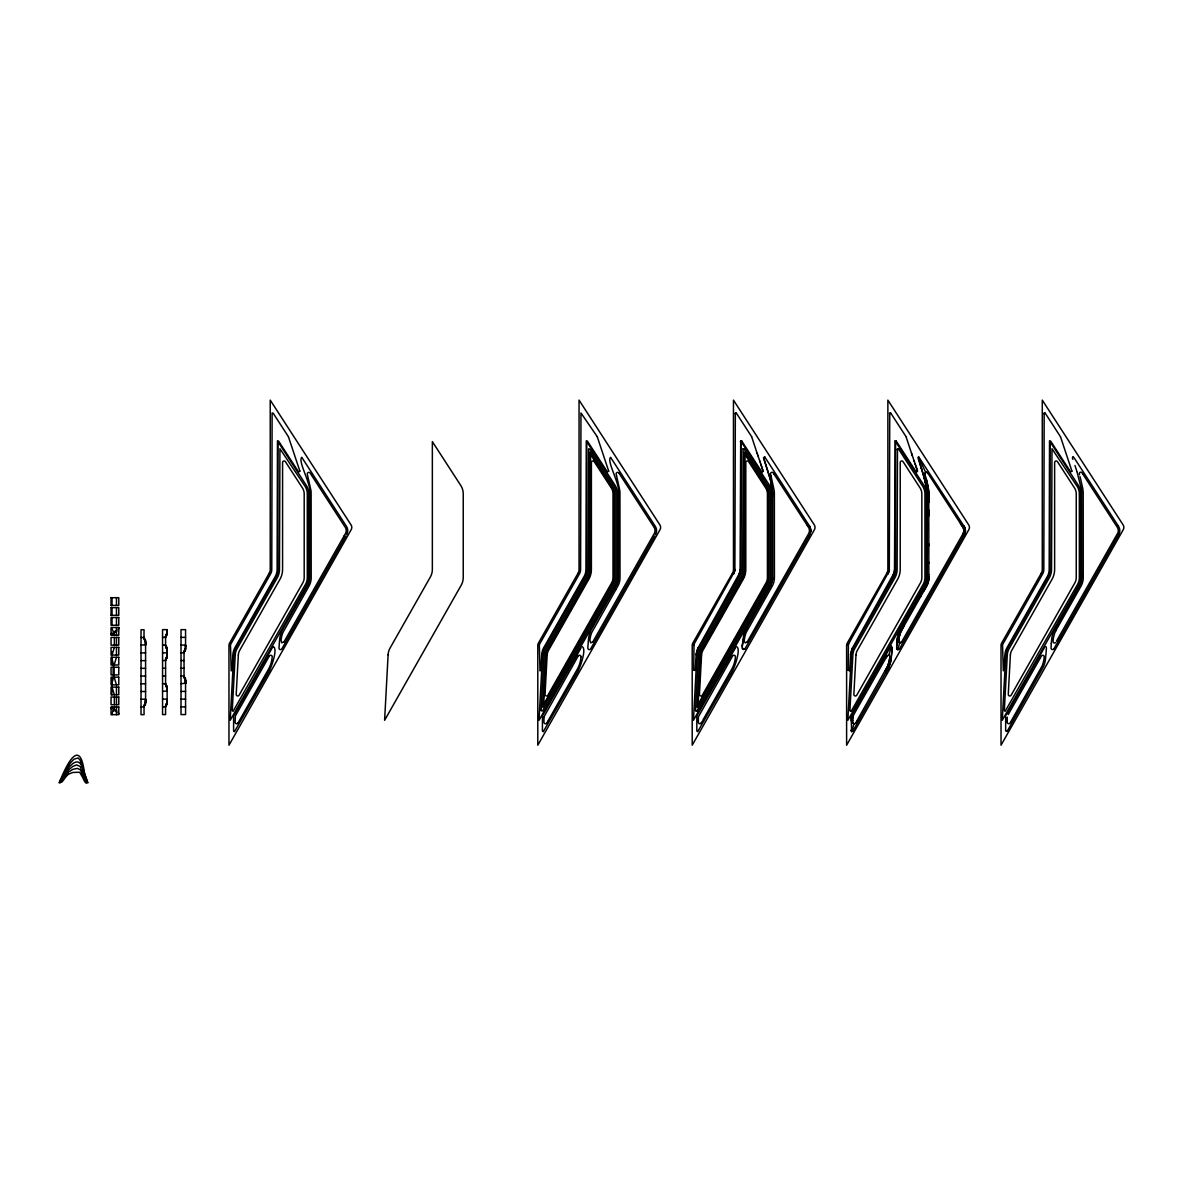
<?xml version="1.0" encoding="UTF-8"?>
<svg xmlns="http://www.w3.org/2000/svg" width="1183" height="1183" viewBox="0 0 1183 1183"><rect width="100%" height="100%" fill="white"/><g stroke="black" fill="none" stroke-linecap="round" stroke-linejoin="round"><path stroke-width="1.5" d="M144.991 705.038A3.682 3.002 -31.1 0 0 145.509 703.264L145.583 699.227L141.028 699.227M141.028 645.179L145.583 644.72M145.583 645.179L145.539 641.245A3.682 3.002 31.1 0 0 144.991 639.352A4.111 4.111 0 0 1 144.385 638.569L144.341 638.509A2.144 2.129 -88.8 0 1 143.986 637.46L144.045 629.74L141.028 629.74L141.028 714.665L144.045 714.665L144.06 706.591A5.974 5.974 0 0 1 144.474 704.654L145.125 703.264A4.776 4.776 0 0 0 145.494 701.948L145.583 699.227M162.559 699.138L167.128 699.138L167.069 703.072A3.682 3.002 -31.1 0 1 166.522 704.964M162.559 691.419L167.128 690.961M167.128 691.242L167.128 690.31A26.721 26.721 0 0 0 167.099 689.6L167.069 687.486A3.682 3.002 31.1 0 0 166.522 685.593M166.522 658.635A3.682 3.002 -31.1 0 0 167.04 656.861L167.128 652.365M167.128 652.632L167.128 651.715A26.721 26.721 0 0 0 167.099 651.005L167.025 650.088A4.776 4.776 0 0 0 166.67 648.772L166.019 647.382A5.974 5.974 0 0 1 165.59 645.445L165.59 637.031A5.974 5.974 0 0 1 166.019 635.079L166.655 633.704A4.776 4.776 0 0 0 167.025 632.373L167.128 629.652L162.559 629.652L162.559 714.576L165.576 714.576L165.59 706.517A5.974 5.974 0 0 1 166.019 704.565L166.655 703.175A4.776 4.776 0 0 0 167.025 701.859L167.128 699.138M167.128 653.504L167.128 653.8A26.721 26.721 0 0 1 167.099 654.628L167.128 651.552L167.128 653.933M181.014 683.7L185.568 683.242M185.568 683.508L185.568 682.591A26.721 26.721 0 0 0 185.554 681.881L185.48 680.979A4.776 4.776 0 0 0 185.11 679.648L184.459 678.273A5.974 5.974 0 0 1 184.03 676.336L184.045 652.469A5.974 5.974 0 0 1 184.459 650.517L185.11 649.142A4.776 4.776 0 0 0 185.48 647.826L185.568 645.09L181.014 645.09M185.568 645.09L185.568 646.968A6.773 6.773 0 0 1 185.199 649.053A10.499 10.499 0 0 1 184.947 649.497L184.725 649.94A7.083 7.083 0 0 0 183.942 652.809A2.144 2.129 88.8 0 1 184.282 651.803L184.696 651.123M851.242 730.754L851.242 730M851.242 720.965L851.242 719.974M851.242 718.968L851.242 717.963M852.795 721.172L852.795 720.225M852.795 718.214L853.49 715.124M924.544 586.694L926.688 581.962L927.295 576.639M927.295 576.269L927.295 572.38M927.295 569.407L927.295 563.492M927.295 554.59L927.295 545.703M927.295 530.886L927.295 521.984M927.295 510.139L927.295 504.209M928.832 562.221L928.832 574.908M928.832 545.807L928.773 492.853A39.468 39.468 0 0 0 928.596 490.472L927.502 483.98M1005.654 730.754L1005.654 716.706M1007.206 720.802L1007.206 722.029M112.03 714.665L112.193 712.965M145.583 699.907L145.583 700.218A26.721 26.721 0 0 1 145.568 701.031L145.568 701.164M167.128 699.493L167.128 700.129A26.721 26.721 0 0 1 167.099 700.957L167.099 701.194A7.261 7.261 0 0 1 166.566 703.56L166.285 703.989A7.083 7.083 0 0 0 165.502 706.857A2.144 2.129 88.8 0 1 165.827 705.852L166.241 705.157M167.099 631.53L167.099 631.471A26.721 26.721 0 0 0 167.128 630.643L167.128 629.652L167.128 631.559A7.261 7.261 0 0 1 166.566 634.073L166.285 634.502A7.083 7.083 0 0 0 165.502 637.371A2.144 2.129 88.8 0 1 165.827 636.365L166.241 635.67M926.511 486.834L926.747 488.298A45.501 45.501 0 0 1 927.206 492.35L927.295 502.716M1081.706 576.831L1081.617 492.35M145.021 703.648A7.261 7.261 0 0 0 145.613 701.164L145.583 700.765M809.054 536.032L744.787 649.186L742.584 649.053L742.288 646.421M896.581 648.092A1.567 1.567 0 0 0 899.509 648.816L897.631 649.482L896.64 647.811M112.03 684.868L112.06 683.863A9.553 9.553 0 0 1 112.237 682.414L112.947 679.604A9.553 9.553 0 0 0 113.124 678.155L113.154 677.149M145.583 701.282L145.553 702.924A4.229 4.229 0 0 1 144.991 705.172A4.111 4.111 0 0 0 144.385 705.837L144.71 705.245M166.522 635.478A3.682 3.002 -31.1 0 0 167.04 633.704L167.114 630.983M167.099 654.879L167.128 654.657A7.261 7.261 0 0 1 166.566 657.245L166.019 658.251A5.974 5.974 0 0 0 165.59 660.188L165.59 684.055A5.974 5.974 0 0 0 166.019 685.992L166.655 687.382A4.776 4.776 0 0 1 167.025 688.698L167.128 691.419M852.795 722.044L852.795 722.029A2.233 2.233 0 0 0 852.869 722.813M761.763 471.869L763.153 471.278L761.793 471.928L741.771 441.037L740.691 440.815L740.085 572.217L697.571 648.846L696.196 653.829L695.293 670.125M772.883 496.135L770.769 480.83L763.567 457.777L770.059 478.183L772.736 491.507L772.78 579.374L771.005 585.127L745.083 631.145L742.318 645.741M916.174 471.869L917.564 471.278L916.204 471.928L896.196 441.037L895.102 440.815L894.496 572.217L851.982 648.846L850.607 653.829L849.705 670.125M112.03 655.071L114.352 647.352M114.145 665.009L116.466 657.29M185.568 647.885L185.509 649.142A3.682 3.002 -31.1 0 1 184.977 650.916M693.756 670.096L695.22 670.406L693.756 670.155L693.977 644.247L734.88 570.901L735.338 412.985L736.418 413.207L751.619 436.66M740.351 569.407L738.458 576.624M772.883 577.555L770.769 585.585M848.167 670.096L849.453 670.657L848.167 670.096L848.388 644.247L889.291 570.901L889.749 412.985L890.829 413.207L906.03 436.66M894.777 569.407L892.869 576.624M924.219 477.252L927.25 493.148L927.088 580.158L925.431 585.127L899.494 631.145L897.572 637.371L896.714 646.081M185.568 646.421L185.568 646.879A26.721 26.721 0 0 0 185.568 646.081M543.973 716.868L578.058 656.225M695.5 710.554L696.802 711.16L695.5 710.554L698.473 654.879A13.9 13.9 0 0 1 700.262 648.772L740.514 577.792A16.991 16.991 0 0 0 742.717 569.407L743.042 448.815L744.137 449.022L768.285 486.287A13.9 13.9 0 0 1 770.517 493.843L770.517 577.555A13.9 13.9 0 0 1 768.713 584.417L696.935 710.983M698.384 716.868L732.469 656.225M849.912 710.554L851.213 711.16L849.912 710.554L852.884 654.879A13.9 13.9 0 0 1 854.673 648.772L894.925 577.792A16.991 16.991 0 0 0 897.128 569.407L897.468 448.815L898.548 449.022L922.696 486.287A13.9 13.9 0 0 1 924.929 493.843L924.929 577.555A13.9 13.9 0 0 1 923.124 584.417L851.346 710.983M185.554 648.047L185.524 648.92A4.229 4.229 0 0 1 184.977 651.049M167.114 655.9L167.084 656.521A4.229 4.229 0 0 1 166.537 658.768M167.099 632.979L167.069 633.467A4.229 4.229 0 0 1 166.537 635.611M167.099 702.465L167.069 702.953A4.229 4.229 0 0 1 166.537 705.098M693.756 645.415L694.155 643.892M734.998 569.407L733.8 573.977M848.167 645.415L848.566 643.892M889.409 569.407L888.211 573.977M1071.961 471.218L1070.585 471.869L1050.608 441.037L1049.513 440.815L1049.188 569.407A14.64 14.64 0 0 1 1047.28 576.624L1006.6 648.432A16.518 16.518 0 0 0 1005.018 653.829L1003.317 670.865L1002.578 645.415A3.091 3.091 0 0 1 1002.977 643.892L1042.622 573.977A9.272 9.272 0 0 0 1043.82 569.407L1044.16 412.985L1045.24 413.207L1060.441 436.66M891.997 648.018L891.76 652.912M1046.408 648.018L1046.349 649.437M891.952 648.994L892.026 647.101M896.67 647.057L896.729 645.874M1046.319 649.866L1045.432 659.848A32.37 32.37 0 0 1 1043.569 666.547L1007.546 730.606M891.893 650.31L890.814 660.913L888.477 668.04L852.662 731.434M742.273 646.598L742.332 645.386M896.758 645.267L898.089 635.049L901.342 627.626M742.347 645.223L743.678 635.049L747.064 627.374M1046.437 647.101L1045.003 646.569M896.818 644.084L896.862 643.493A51.52 51.52 0 0 1 897.823 635.818M1051.273 643.493L1051.036 648.107A1.523 1.523 0 0 0 1053.654 649.156M744.181 641.186L745.305 642.975L747.272 641.837M891.642 654.657L891.701 653.785M734.998 413.636L736.418 413.207M889.409 413.636L890.829 413.207M897.128 449.451L898.548 449.022M1043.82 413.636L1045.24 413.207M696.122 654.761L698.207 647.604M850.533 654.761L852.618 647.604M891.479 656.388L891.568 655.53M899.731 634.916A31.941 31.941 0 0 0 898.843 639.145L899.065 642.606L901.638 641.925M898.607 640.994L898.696 640.225A36.91 36.91 0 0 1 899.065 637.77A36.703 36.703 0 0 1 899.464 635.907L899.864 634.487A21.708 21.708 0 0 1 900.618 632.402L903.073 627.685M740.366 441.392L741.771 441.037M894.777 441.392L896.196 441.037M167.054 655.323L167.025 655.545A4.776 4.776 0 0 1 166.67 656.861L166.285 657.659A7.083 7.083 0 0 0 165.502 660.528A2.144 2.129 88.8 0 1 165.827 659.523L166.241 658.842M891.39 657.26L891.021 659.848A32.37 32.37 0 0 1 889.158 666.547L886.806 671.219M889.882 656.683A3.372 3.372 0 0 1 889.838 657.23L889.572 659.138A33.701 33.701 0 0 1 888.463 663.944M889.808 657.467L889.793 657.644A43.801 43.801 0 0 1 889.305 660.572A29.945 29.945 0 0 1 887.649 666.073L857.305 720.107M1044.219 657.467L1044.205 657.644A43.801 43.801 0 0 1 1043.717 660.572A29.945 29.945 0 0 1 1042.06 666.073L1011.613 720.284M742.732 449.333L744.137 449.022M851.819 731.745L853.949 723.7L853.254 723.316M888.817 655.323L891.435 646.199M896.625 647.973L897.749 649.526L899.686 642.961M144.903 703.737L144.74 704.077A7.083 7.083 0 0 0 143.956 706.946L141.028 706.946M181.014 652.824L184.03 652.824A2.277 2.277 0 0 1 184.311 651.818L184.415 651.582M890.119 647.412L891.287 646.184L890.622 646.524M184.326 651.759L184.356 651.7A4.111 4.111 0 0 1 184.829 650.961M282.545 629.711L307.536 585.585A16.266 16.266 0 0 0 309.65 577.555L309.65 496.135C313.037 486.346 297.317 461.503 301.754 457.303L346.501 526.391A7.719 7.719 0 0 1 346.737 534.391L346.589 534.672M900.751 628.661L899.716 630.657A25.834 25.834 0 0 0 897.897 635.833M1117.403 533.725L1056.419 641.29M809.379 535.441L809.29 535.618M963.761 535.515L965.343 531.433L964.411 526.819L918.747 456.949M284.038 641.837L281.717 642.827L281.036 640.343A36.91 36.91 0 0 1 281.406 637.77A36.703 36.703 0 0 1 281.82 635.907L282.219 634.487A21.708 21.708 0 0 1 282.974 632.402L308.6 586.842A35.86 35.86 0 0 0 309.458 585.201A17.627 17.627 0 0 0 311.04 579.907A15.808 15.808 0 0 0 311.144 578.798L311.173 578.058A40.266 40.266 0 0 0 311.188 576.934L311.129 492.719A39.468 39.468 0 0 0 310.952 490.472L307.299 474.161A1.538 1.538 0 0 1 309.931 472.816A5.205 5.205 0 0 1 310.301 473.348L345.406 527.559A6.152 6.152 0 0 1 345.599 533.252L345.525 533.385A21.959 21.959 0 0 1 345.244 533.903L344.238 535.677M885.342 670.672L886.289 668.957A33.42 33.42 0 0 0 887.087 667.375A28.436 28.436 0 0 0 888.448 663.929M899.657 648.535L963.553 535.869M963.642 535.722L965.343 531.433A7.423 7.423 0 0 0 965.387 530.354L964.16 526.391M592.905 641.763L590.716 642.901L589.859 640.343A36.91 36.91 0 0 1 590.228 637.77A36.703 36.703 0 0 1 590.642 635.907L591.042 634.487A21.708 21.708 0 0 1 591.796 632.402L616.151 589.104M900.943 628.306L901.476 627.374M856.995 720.654L855.693 722.961A1.686 1.686 0 0 1 855.368 723.375M284.127 641.674L344.149 535.84M592.949 641.674L654.066 533.903A21.959 21.959 0 0 0 654.347 533.385L654.421 533.252A6.152 6.152 0 0 0 654.229 527.559L653.622 526.583M747.36 641.674L808.477 533.903A21.959 21.959 0 0 0 808.758 533.385L808.832 533.252A6.152 6.152 0 0 0 808.64 527.559L808.137 526.746M745.305 648.461L743.575 649.571L742.214 647.973M809.749 526.391L810.976 530.354L809.749 534.82L810.976 530.901L810 526.819L764.987 457.303M886.407 657.068L886.925 656.151L853.549 715.005M901.949 641.393L963.051 533.622A6.699 6.699 0 0 0 963.642 532.217A6.196 6.196 0 0 0 963.051 527.559L960.492 523.566M233.997 715.242L272.785 646.85M345.82 536.032L281.924 648.713A1.538 1.538 0 0 1 278.981 647.973L279.676 638.85A28.821 28.821 0 0 1 282.471 629.667M542.849 715.212L580.986 647.959M654.613 536.091L590.746 648.713A1.538 1.538 0 0 1 587.803 647.973L588.498 638.85A28.821 28.821 0 0 1 591.293 629.667L616.358 585.585A16.266 16.266 0 0 0 618.472 577.555L618.472 496.135C621.859 486.346 606.14 461.503 610.576 457.303L655.338 526.391A7.719 7.719 0 0 1 655.574 534.391L655.367 534.746M697.275 715.183L735.397 647.959M702.894 720.107L731.878 668.957A33.42 33.42 0 0 0 732.676 667.375A28.436 28.436 0 0 0 734.037 663.929A33.701 33.701 0 0 0 735.161 659.138L735.427 657.23A3.372 3.372 0 0 0 735.471 656.683A1.538 1.538 0 0 0 732.721 655.826L732.647 655.929M924.795 589.43L926.245 586.842A35.86 35.86 0 0 0 927.102 585.201A17.627 17.627 0 0 0 928.685 579.907A15.808 15.808 0 0 0 928.788 578.798L928.818 578.058A40.266 40.266 0 0 0 928.832 576.934L928.832 576.772M885.963 657.852L886.54 656.816M962.74 534.169L962.932 533.844A21.959 21.959 0 0 0 963.169 533.385L963.243 533.252A5.959 5.959 0 0 0 963.627 532.217M963.435 536.091L964.308 534.539A7.941 7.941 0 0 0 965.358 531.433L965.387 530.354A7.823 7.823 0 0 0 965.032 528.254A7.97 7.97 0 0 0 964.115 526.331L963.938 526.036M1006.171 715.05L1044.412 647.619M1008.227 714.562L1040.079 658.384M1040.375 657.852L1041.41 656.018A1.567 1.567 0 0 1 1044.308 656.935M1053.979 648.728L1118.748 534.479M269.236 656.225L235.358 715.996L235.151 722.044A2.233 2.233 0 0 0 235.225 722.813A1.567 1.567 0 0 0 237.739 723.39M616.328 588.794L617.422 586.842A35.86 35.86 0 0 0 618.28 585.201A17.627 17.627 0 0 0 619.862 579.907A15.808 15.808 0 0 0 619.966 578.798L619.996 578.058A40.266 40.266 0 0 0 620.01 576.934L619.951 492.719A39.468 39.468 0 0 0 619.774 490.472L616.565 475.699M547.019 722.68L548.173 720.654M548.335 720.373L577.467 668.957A33.42 33.42 0 0 0 578.265 667.375A28.436 28.436 0 0 0 579.626 663.929A33.701 33.701 0 0 0 580.749 659.138L581.016 657.23A3.372 3.372 0 0 0 581.06 656.683M770.739 588.794L771.834 586.842A35.86 35.86 0 0 0 772.691 585.201A17.627 17.627 0 0 0 774.274 579.907A15.808 15.808 0 0 0 774.377 578.798L774.407 578.058A40.266 40.266 0 0 0 774.421 576.934L774.362 492.719A39.468 39.468 0 0 0 774.185 490.472L770.976 475.699M702.258 721.216L701.356 722.813M851.701 715.153L889.808 647.959M920.566 596.838L926.88 585.644A17.508 17.508 0 0 0 928.389 581.592A18.544 18.544 0 0 0 928.832 577.895L928.832 576.579M903.398 627.094L904.211 625.689M921.039 596.025L902.333 628.986A59.12 59.12 0 0 0 901.328 630.894A22.551 22.551 0 0 0 899.731 634.916M885.949 672.728L886.378 671.974M1058.09 626.635L1056.759 628.986A59.12 59.12 0 0 0 1055.739 630.894M1058.356 626.162L1081.292 585.644A18.115 18.115 0 0 0 1083.258 577.895L1083.244 576.579M1011.361 720.728L1010.164 722.843A1.553 1.553 0 0 1 1007.191 722.34M770.562 589.104L746.207 632.402A21.708 21.708 0 0 0 745.453 634.487L745.053 635.907A36.703 36.703 0 0 0 744.654 637.77A36.91 36.91 0 0 0 744.284 640.343M924.426 590.08L923.864 591.042M901.55 642.088L901.446 642.28A1.508 1.508 0 0 1 898.651 641.334M238.167 722.754L268.645 668.957A33.42 33.42 0 0 0 269.443 667.375A28.436 28.436 0 0 0 270.803 663.929A33.701 33.701 0 0 0 271.927 659.138L272.194 657.23A3.372 3.372 0 0 0 272.238 656.683A1.538 1.538 0 0 0 269.487 655.826L269.413 655.929M113.095 710.983L113.79 709.726A5.693 5.649 -70.4 0 0 114.322 707.404M272.948 646.569C278.508 647.589 271.247 667.863 268.852 671.737L234.426 731.759L233.598 731.05L233.598 716.159M581.77 646.569C587.33 647.589 580.069 667.863 577.688 671.737L543.248 731.759L542.42 731.05L542.42 716.159M736.181 646.569C741.741 647.589 734.48 667.863 732.1 671.737L697.659 731.759L696.846 731.05L696.831 716.159M578.236 655.929L578.31 655.826A1.538 1.538 0 0 1 581.045 656.683M899.509 648.802L897.749 649.526M1007.029 731.493L1005.654 730.562M113.361 632.284L116.466 630.421M112.208 633.866L116.866 631.086M918.54 456.978L920.152 464.254M1072.892 457.008L1072.419 457.91M1073.04 456.963L1073.78 457.274M111.054 597.696L112.03 597.696L112.03 605.415L111.054 605.415L111.054 597.696L118.773 597.696L118.773 605.415L111.054 605.415M111.054 607.633L118.773 607.633L118.773 615.352L111.054 615.352L111.054 607.633L112.03 607.633L112.03 615.352L111.054 615.352M162.559 637.371L165.576 637.371A2.277 2.277 0 0 1 165.857 636.38L165.975 636.143A4.111 4.111 0 0 1 166.374 635.522M181.014 637.371L185.568 637.371M141.028 637.46L144.045 637.46A2.277 2.277 0 0 0 144.326 638.45L144.341 638.509M162.559 645.09L165.576 645.09A2.277 2.277 0 0 0 165.857 646.095L166.241 646.79M141.028 652.898L145.583 652.898M162.559 652.824L167.128 652.824M162.559 660.543L165.576 660.543A2.277 2.277 0 0 1 165.857 659.537L165.975 659.301A4.111 4.111 0 0 1 166.374 658.68M181.014 660.543L184.03 660.543M141.028 660.617L145.583 660.617M141.028 668.336L145.583 668.336M162.559 668.262L165.576 668.262M181.014 668.262L184.03 668.262M141.028 676.055L145.583 676.055M162.559 675.981L165.576 675.981M181.014 675.981L184.03 675.981A2.277 2.277 0 0 0 184.311 676.972L184.696 677.682M162.559 683.7L165.576 683.7A2.277 2.277 0 0 0 165.857 684.691L166.241 685.401M141.028 683.789L145.583 683.789M141.028 691.508L145.583 691.508M181.014 691.419L185.568 691.419M181.014 699.138L185.568 699.138M162.559 706.857L165.576 706.857A2.277 2.277 0 0 1 165.857 705.867L165.945 705.689A4.111 4.111 0 0 1 166.374 705.009M181.014 706.857L185.568 706.857M928.374 581.592L926.866 581.237A16.34 16.34 0 0 0 927.235 578.857M851.272 715.952L852.839 716.366M112.208 708.292L116.866 711.072M113.361 709.874L116.466 711.737M807.93 526.435L807.146 525.222M653.519 526.435L619.138 473.348A5.205 5.205 0 0 0 618.768 472.816M962.592 526.819L962.666 526.923A6.521 6.521 0 0 1 963.731 532.232M773.948 473.969L773.593 473.422A5.205 5.205 0 0 0 773.179 472.816A1.538 1.538 0 0 0 770.517 474.161L770.917 475.507M1118.157 525.755L1074.415 458.235M1082.741 473.925L1082.134 472.993A1.508 1.508 0 0 0 1079.369 474.191L1079.532 474.812M773.993 474.058L807.043 525.06M1118.246 525.903L1118.526 526.331A7.852 7.852 0 0 1 1118.837 534.42M1082.889 474.146L1117.151 527.041A6.566 6.566 0 0 1 1117.595 533.681M961.956 525.844L927.723 472.993A1.538 1.538 0 0 0 924.929 474.161L925.298 475.433L924.943 474.191A1.508 1.508 0 0 1 925.55 472.623M928.211 473.747L928.004 473.422A5.205 5.205 0 0 0 927.59 472.816M597.208 436.66L580.971 412.956L580.587 569.407A9.272 9.272 0 0 1 579.389 573.977L539.744 643.892A3.091 3.091 0 0 0 539.33 645.415L540.025 670.85L540.868 670.199L541.71 654.761A16.311 16.311 0 0 1 543.796 647.604L584.047 576.624A14.625 14.625 0 0 0 585.94 569.407L586.28 440.815L587.36 441.037L607.382 471.928L608.727 471.218M288.386 436.66L273.184 413.207L272.105 412.985L271.765 569.407A9.272 9.272 0 0 1 270.567 573.977L230.922 643.892A3.091 3.091 0 0 0 230.508 645.415L231.203 670.85L232.045 670.199L232.874 654.761A16.311 16.311 0 0 1 234.973 647.604L275.225 576.624A14.625 14.625 0 0 0 277.118 569.407L277.458 440.815L278.537 441.037L298.56 471.928L299.905 471.218M112.252 629.43A3.682 1.094 58.7 0 0 113.124 631.145L113.79 632.432A5.693 5.649 70.4 0 1 114.322 634.753M111.927 708.011L111.823 706.946M185.568 682.857L185.568 681.763A7.261 7.261 0 0 0 185.006 679.279L184.725 678.85A7.083 7.083 0 0 1 183.942 675.981A2.144 2.129 -88.8 0 0 184.282 676.987L184.385 677.149M184.326 677.031L184.356 677.09A4.111 4.111 0 0 0 184.829 677.829M144.947 640.772L144.474 639.752A5.974 5.974 0 0 1 144.045 637.814L144.045 637.46A7.083 7.083 0 0 0 144.74 640.328L145.125 641.142A4.776 4.776 0 0 1 145.494 642.458L145.583 644.824M166.285 647.973L166.492 648.417A7.261 7.261 0 0 1 167.143 650.887L167.128 651.966M166.33 686.687L166.492 687.027A7.261 7.261 0 0 1 167.143 689.482L167.128 690.059M166.448 686.909L166.285 686.569A7.083 7.083 0 0 1 165.502 683.7A2.144 2.129 -88.8 0 0 165.827 684.706L165.975 684.927A4.111 4.111 0 0 0 166.374 685.548M918.422 457.022L925.757 472.49M1072.478 458.132L1072.907 459.359M911.827 454.183L914.474 461.917M757.12 453.296L760.063 461.917M912.063 454.849L912.404 455.854M914.134 460.912L917.49 471.041L915.834 465.969M757.652 454.849L757.992 455.854M759.723 460.912L763.079 471.041L761.423 465.969M923.775 475.729L918.008 457.91M911.531 453.296L911.901 454.405M915.154 463.943L915.494 464.949M906.119 436.838L911.605 453.518M757.194 453.518L751.708 436.838M760.743 463.943L761.083 464.949M1074.963 465.481L1076.959 471.633M1060.53 436.838L1071.902 471.041M919.945 463.662L925.683 482.886M597.297 436.838L608.668 471.041M288.46 436.838L299.846 471.041M920.965 466.708L921.365 467.936M921.557 468.557L922.149 470.405M1077.136 472.254L1081.158 488.298A45.501 45.501 0 0 1 1081.617 492.35M923.198 473.791L926.274 485.636L927.295 496.135M616.506 475.507L616.121 474.161A1.538 1.538 0 0 1 618.753 472.816M925.594 476.438L926.673 480.475M1080.049 476.601L1082.741 488.402A43.845 43.845 0 0 1 1083.199 492.853L1083.244 576.402M926.23 478.775L928.33 488.402A43.845 43.845 0 0 1 928.788 492.853L928.832 502.553M112.178 629.134L112.03 627.626M926.851 481.17L927.428 483.61M926.082 484.675L926.437 486.479M145.568 643.241L145.568 643.493A26.721 26.721 0 0 1 145.583 644.188M185.568 680.861L185.524 679.885A4.229 4.229 0 0 0 184.977 677.741A3.682 3.002 31.1 0 1 185.494 679.648L185.568 683.7M167.114 649.792L167.069 648.994A4.229 4.229 0 0 0 166.537 646.864A3.682 3.002 31.1 0 1 167.04 648.772L167.114 651.493M167.128 689.689L167.128 690.576M167.114 688.402L167.069 687.604A4.229 4.229 0 0 0 166.537 685.475M145.568 642.221L145.553 641.482A4.229 4.229 0 0 0 144.991 639.234M167.114 688.462L167.128 689.349M185.568 680.905L185.568 681.792M167.114 650.029L167.128 650.901M116.466 684.868L114.145 677.149M114.352 694.805L112.03 687.086M1007.206 717.105L1007.206 720.299M145.583 643.271L145.583 643.271A7.261 7.261 0 0 0 145.021 640.757M852.795 717.164L852.795 720.299M113.154 665.009L113.124 664.003A9.553 9.553 0 0 0 112.947 662.554L112.237 659.744A9.553 9.553 0 0 1 112.06 658.295L112.03 657.29M928.832 576.402L928.832 574.716M698.384 720.965L698.384 722.044A2.233 2.233 0 0 0 698.458 722.813A1.567 1.567 0 0 0 700.972 723.39M185.568 645.652L185.568 629.652L181.014 629.652L181.014 714.576L185.568 714.576L185.568 682.532M851.242 730.384L851.597 731.641L851.242 716.159M698.384 717.194L698.384 720.521M543.973 717.194L543.973 722.044A2.233 2.233 0 0 0 544.047 722.813A1.567 1.567 0 0 0 546.561 723.39M145.583 644.336L145.583 700.336M1081.706 575.337L1081.706 576.077M928.832 510.006L928.832 515.98M928.832 543.929L928.832 563.226M167.128 690.251L167.128 700.247M116.466 597.696L116.466 605.415M116.466 607.633L116.466 615.352M116.466 617.556L116.466 625.275M116.466 627.493L116.466 635.212M116.466 637.43L116.466 645.149M116.466 647.352L116.466 655.071M116.466 687.086L116.466 694.805M116.466 697.009L116.466 704.728M116.466 706.946L116.466 714.665M114.352 637.43L114.352 645.149M114.352 697.009L114.352 704.728M114.145 667.212L114.145 674.931M113.154 667.212L113.154 674.931M112.03 617.556L112.03 625.275M111.823 651.981L111.823 655.071M111.823 657.29L111.823 663.456M111.823 678.687L111.823 684.868M111.823 687.086L111.823 694.805M166.271 647.973A7.083 7.083 0 0 1 165.502 645.105A2.144 2.129 -88.8 0 0 165.827 646.11L165.945 646.273A4.111 4.111 0 0 0 166.374 646.953M111.808 708.942A1.538 1.538 0 0 1 111.054 707.626M118.019 712.654A1.538 1.538 0 0 1 118.773 713.985M112.252 712.728A3.682 1.094 -58.7 0 1 113.124 710.998M111.054 634.532A1.538 1.538 0 0 1 111.808 633.201M118.773 628.173A1.538 1.538 0 0 1 118.019 629.504M238.005 723.005A1.686 1.686 0 0 1 237.709 723.375M546.827 723.005A1.686 1.686 0 0 1 546.546 723.375M701.238 723.005A1.686 1.686 0 0 1 700.957 723.375M855.693 722.946A1.582 1.582 0 0 1 852.736 722.325M886.939 656.018A1.582 1.582 0 0 1 889.882 656.935M927.295 577.57A16.518 16.518 0 0 1 925.121 585.748M925.919 472.416A1.715 1.715 0 0 1 926.836 472.342M1051.317 643.493A51.52 51.52 0 0 1 1052.234 635.818A25.834 25.834 0 0 1 1054.068 630.776L1079.547 585.659A16.429 16.429 0 0 0 1081.706 577.57M1055.532 642.665A1.523 1.523 0 0 1 1053.047 641.304L1053.254 639.145A31.941 31.941 0 0 1 1054.142 634.916A22.551 22.551 0 0 1 1055.739 630.894M541.089 710.554L542.524 710.983L614.302 584.417A13.9 13.9 0 0 0 616.106 577.555L616.106 493.843A13.9 13.9 0 0 0 613.873 486.287L589.726 449.022L588.587 448.845L588.306 569.407A16.991 16.991 0 0 1 586.103 577.792L545.851 648.772A13.9 13.9 0 0 0 544.062 654.879L541.089 710.554M233.702 654.791L230.197 720.299L306.811 585.171A15.438 15.438 0 0 0 308.822 577.555L308.822 493.843A15.394 15.394 0 0 0 306.338 485.444L277.946 441.614L277.946 569.407A15.438 15.438 0 0 1 275.935 577.023L235.683 648.003A15.438 15.438 0 0 0 233.702 654.791M235.24 654.879L232.252 710.554L233.066 711.367L305.465 584.417A13.9 13.9 0 0 0 307.284 577.555L307.284 493.843A13.9 13.9 0 0 0 305.051 486.287L279.927 448.741L279.484 569.407A16.991 16.991 0 0 1 277.28 577.792L237.029 648.772A13.9 13.9 0 0 0 235.24 654.879M238.33 655.042L236.216 694.347A1.538 1.538 0 0 0 239.099 695.19L302.789 582.894A10.81 10.81 0 0 0 304.194 577.555L304.194 493.843A10.81 10.81 0 0 0 302.449 487.973L285.414 461.666A1.538 1.538 0 0 0 282.574 462.509L282.574 569.407A20.067 20.067 0 0 1 279.957 579.315L239.72 650.295A10.81 10.81 0 0 0 238.33 655.042M388.113 654.791L384.608 720.299L461.222 585.171A15.438 15.438 0 0 0 463.233 577.555L463.233 493.843A15.438 15.438 0 0 0 460.749 485.444L432.357 441.614L432.357 569.407A15.438 15.438 0 0 1 430.346 577.023L390.094 648.003A15.438 15.438 0 0 0 388.113 654.791M542.524 654.791L539.019 720.299L615.633 585.171A15.438 15.438 0 0 0 617.644 577.555L617.644 493.843A15.438 15.438 0 0 0 615.16 485.444L586.768 441.614L586.768 569.407A15.438 15.438 0 0 1 584.757 577.023L544.505 648.003A15.438 15.438 0 0 0 542.524 654.791M545.6 654.968L542.805 707.375L612.957 583.648A12.348 12.348 0 0 0 614.554 577.555L614.554 493.843A12.348 12.348 0 0 0 612.572 487.13L589.859 452.054L589.859 569.407A18.529 18.529 0 0 1 587.448 578.546L547.197 649.526A12.348 12.348 0 0 0 545.6 654.968M546.324 654.998L543.692 704.329L612.321 583.293A11.623 11.623 0 0 0 613.829 577.555L613.829 493.843A11.623 11.623 0 0 0 611.966 487.529L590.583 454.509L590.583 569.407A19.253 19.253 0 0 1 588.069 578.916L547.833 649.881A11.623 11.623 0 0 0 546.324 654.998M547.152 655.042L545.038 694.347A1.538 1.538 0 0 0 547.921 695.19L611.611 582.894A10.81 10.81 0 0 0 613.016 577.555L613.016 493.843A10.81 10.81 0 0 0 611.286 487.973L594.236 461.666A1.538 1.538 0 0 0 591.396 462.509L591.396 569.407A20.067 20.067 0 0 1 588.779 579.315L548.542 650.295A10.81 10.81 0 0 0 547.152 655.042M696.935 654.791L693.43 720.299L770.044 585.171A15.438 15.438 0 0 0 772.055 577.555L772.055 493.843A15.438 15.438 0 0 0 769.571 485.444L741.179 441.614L741.179 569.407A15.438 15.438 0 0 1 739.168 577.023L698.916 648.003A15.438 15.438 0 0 0 696.935 654.791M700.011 654.968L697.216 707.375L767.368 583.648A12.348 12.348 0 0 0 768.965 577.555L768.965 493.843A12.348 12.348 0 0 0 766.983 487.13L744.27 452.054L744.27 569.407A18.529 18.529 0 0 1 741.859 578.546L701.608 649.526A12.348 12.348 0 0 0 700.011 654.968M700.735 654.998L698.103 704.329L766.732 583.293A11.623 11.623 0 0 0 768.24 577.555L768.24 493.843A11.623 11.623 0 0 0 766.377 487.529L744.994 454.509L744.994 569.407A19.253 19.253 0 0 1 742.48 578.916L702.244 649.881A11.623 11.623 0 0 0 700.735 654.998M701.563 655.042L699.449 694.347A1.538 1.538 0 0 0 702.347 695.19L766.022 582.894A10.81 10.81 0 0 0 767.427 577.555L767.427 493.843A10.81 10.81 0 0 0 765.697 487.973L748.647 461.666A1.538 1.538 0 0 0 745.808 462.509L745.808 569.407A20.067 20.067 0 0 1 743.205 579.315L702.953 650.295A10.81 10.81 0 0 0 701.563 655.042M851.346 654.791L847.841 720.299L924.455 585.171A15.438 15.438 0 0 0 926.466 577.555L926.466 493.843A15.438 15.438 0 0 0 923.997 485.444L895.59 441.614L895.59 569.407A15.438 15.438 0 0 1 893.579 577.023L853.327 648.003A15.438 15.438 0 0 0 851.346 654.791M855.974 655.042L853.86 694.347A1.538 1.538 0 0 0 856.758 695.19L920.433 582.894A10.81 10.81 0 0 0 921.838 577.555L921.838 493.843A10.81 10.81 0 0 0 920.108 487.973L903.058 461.666A1.538 1.538 0 0 0 900.219 462.509L900.219 569.407A20.067 20.067 0 0 1 897.616 579.315L857.364 650.295A10.81 10.81 0 0 0 855.974 655.042M1005.757 654.791L1002.252 720.299L1078.881 585.171A15.438 15.438 0 0 0 1080.878 577.555L1080.878 493.843A15.438 15.438 0 0 0 1078.408 485.444L1050.001 441.614L1050.001 569.407A15.438 15.438 0 0 1 1047.99 577.023L1007.739 648.003A15.438 15.438 0 0 0 1005.757 654.791M1007.295 654.879L1004.323 710.554L1005.121 711.367L1077.536 584.417A13.9 13.9 0 0 0 1079.34 577.555L1079.34 493.843A13.9 13.9 0 0 0 1077.107 486.287L1051.983 448.741L1051.539 569.407A16.991 16.991 0 0 1 1049.336 577.792L1009.084 648.772A13.9 13.9 0 0 0 1007.295 654.879M1010.386 655.042L1008.271 694.347A1.538 1.538 0 0 0 1011.169 695.19L1074.844 582.894A10.81 10.81 0 0 0 1076.249 577.555L1076.249 493.843A10.81 10.81 0 0 0 1074.519 487.973L1057.469 461.666A1.538 1.538 0 0 0 1054.63 462.509L1054.63 569.407A20.067 20.067 0 0 1 1052.027 579.315L1011.776 650.295A10.81 10.81 0 0 0 1010.386 655.042M763.567 457.644L764.913 457.2L763.567 457.644M60.525 779.612L59.15 782.88L69.708 763.656L73.893 759.235L78.108 757.933L80.06 760.048L87.853 782.88A111.483 111.483 0 0 1 84.511 773.593C80.459 738.606 68.215 761.053 60.525 779.612M61.279 780.322L60.141 782.88L68.437 770.044L72.799 766.392L76.57 764.957L80.178 766.392L83.816 776.285A117.679 117.679 0 0 0 86.374 782.88L86.862 782.88A98.13 98.13 0 0 1 84.111 775.664C81.198 749.564 67.194 766.288 61.279 780.322M62.167 780.721C60.141 786.118 66.47 773.889 70.004 773.623A13.457 13.457 0 0 1 72.991 772.455L79.616 772.248L82.396 776.906A92.259 92.259 0 0 0 84.437 781.091L85.886 782.88L80.444 769.793L77.383 768.403L72.888 769.32L68.703 771.952L62.167 780.721M144.341 705.881L144.311 705.94A2.144 2.129 88.8 0 0 143.986 706.946A2.277 2.277 0 0 1 144.326 705.94L144.37 705.837M269.221 573.223L229.576 643.138A4.628 4.628 0 0 0 228.97 645.415L228.97 745.216L351.188 529.688A4.628 4.628 0 0 0 351.055 524.882L270.227 400.12L270.227 569.407A7.719 7.719 0 0 1 269.221 573.223M578.043 573.223L538.398 643.138A4.628 4.628 0 0 0 537.792 645.415L537.792 745.216L660.01 529.688A4.628 4.628 0 0 0 659.877 524.882L579.049 400.12L579.049 569.407A7.719 7.719 0 0 1 578.043 573.223M732.454 573.223L692.809 643.138A4.628 4.628 0 0 0 692.203 645.415L692.203 745.216L814.422 529.688A4.628 4.628 0 0 0 814.288 524.882L733.46 400.12L733.46 569.407A7.719 7.719 0 0 1 732.454 573.223M886.866 573.223L847.22 643.138A4.628 4.628 0 0 0 846.614 645.415L846.614 745.216L968.833 529.688A4.628 4.628 0 0 0 968.7 524.882L887.871 400.12L887.871 569.407A7.719 7.719 0 0 1 886.866 573.223M1041.277 573.223L1001.631 643.138A4.628 4.628 0 0 0 1001.025 645.415L1001.025 745.216L1123.244 529.688A4.628 4.628 0 0 0 1123.111 524.882L1042.282 400.12L1042.282 569.407A7.719 7.719 0 0 1 1041.277 573.223M118.773 617.556L111.054 617.556L111.054 625.275L118.773 625.275L118.773 617.556M118.773 627.493L111.054 627.493L111.054 635.212L118.773 635.212L118.773 627.493M118.773 637.43L111.054 637.43L111.054 645.149L118.773 645.149L118.773 637.43M118.773 647.352L111.054 647.352L111.054 655.071L118.773 655.071L118.773 647.352M118.773 657.29L111.054 657.29L111.054 665.009L118.773 665.009L118.773 657.29M118.773 667.212L111.054 667.212L111.054 674.931L118.773 674.931L118.773 667.212M118.773 677.149L111.054 677.149L111.054 684.868L118.773 684.868L118.773 677.149M118.773 687.086L111.054 687.086L111.054 694.805L118.773 694.805L118.773 687.086M118.773 697.009L111.054 697.009L111.054 704.728L118.773 704.728L118.773 697.009M118.773 706.946L111.054 706.946L111.054 714.665L118.773 714.665L118.773 706.946"/></g></svg>
